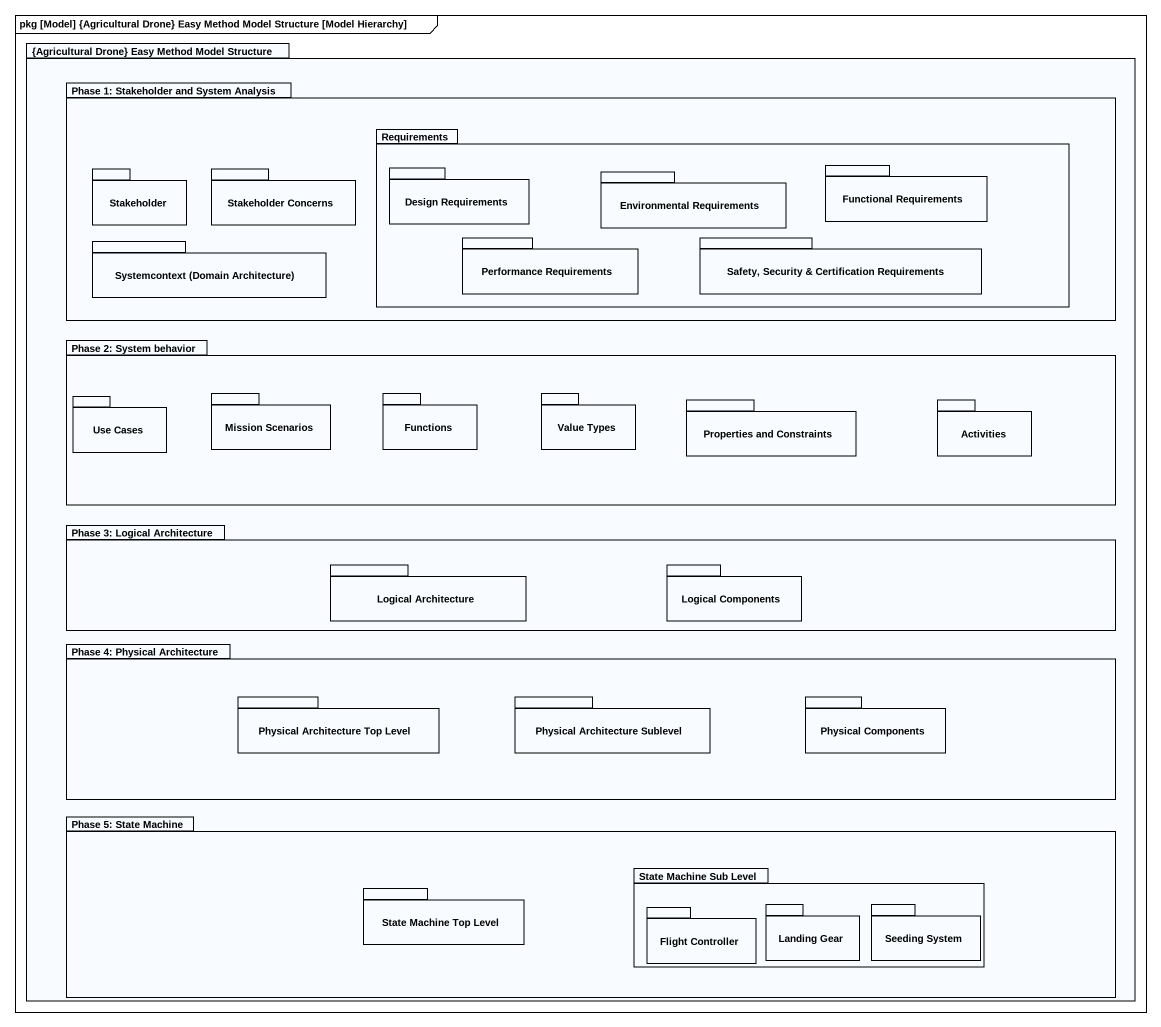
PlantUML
@startuml
mainframe pkg [Model] {Agricultural Drone} Easy Method Model Structure [Model Hierarchy]
package "{Agricultural Drone} Easy Method Model Structure" as Agricultural_Drone_Easy {
  package "Phase 1: Stakeholder and System Analysis" as Phase_1_Stakeholder_and {
    package Requirements {
      package "Design Requirements" as Design_Requirements {
      }
      package "Environmental Requirements" as Environmental_Requirements {
      }
      package "Functional Requirements" as Functional_Requirements {
      }
      package "Performance Requirements" as Performance_Requirements {
      }
      package "Safety, Security & Certification Requirements" as Safety_Security {
      }
    }
    package Stakeholder {
    }
    package "Stakeholder Concerns" as Stakeholder_Concerns {
    }
    package "Systemcontext (Domain Architecture)" as Systemcontext_Domain {
    }
  }
  package "Phase 2: System behavior" as Phase_2_System_behavior {
    package "Use Cases" as Use_Cases {
    }
    package "Mission Scenarios" as Mission_Scenarios {
    }
    package Functions {
    }
    package "Value Types" as Value_Types {
    }
    package "Properties and Constraints" as Properties_and_Constraints {
    }
    package Activities {
    }
  }
  package "Phase 3: Logical Architecture" as Phase_3_Logical_Architecture {
    package "Logical Architecture" as Logical_Architecture {
    }
    package "Logical Components" as Logical_Components {
    }
  }
  package "Phase 4: Physical Architecture" as Phase_4_Physical {
    package "Physical Architecture Top Level" as Physical_Architecture_Top {
    }
    package "Physical Architecture Sublevel" as Physical_Architecture {
    }
    package "Physical Components" as Physical_Components {
    }
  }
  package "Phase 5: State Machine" as Phase_5_State_Machine {
    package "State Machine Sub Level" as State_Machine_Sub_Level {
      package "Flight Controller" as Flight_Controller {
      }
      package "Landing Gear" as Landing_Gear {
      }
      package "Seeding System" as Seeding_System {
      }
    }
    package "State Machine Top Level" as State_Machine_Top_Level {
    }
  }
}
@enduml
